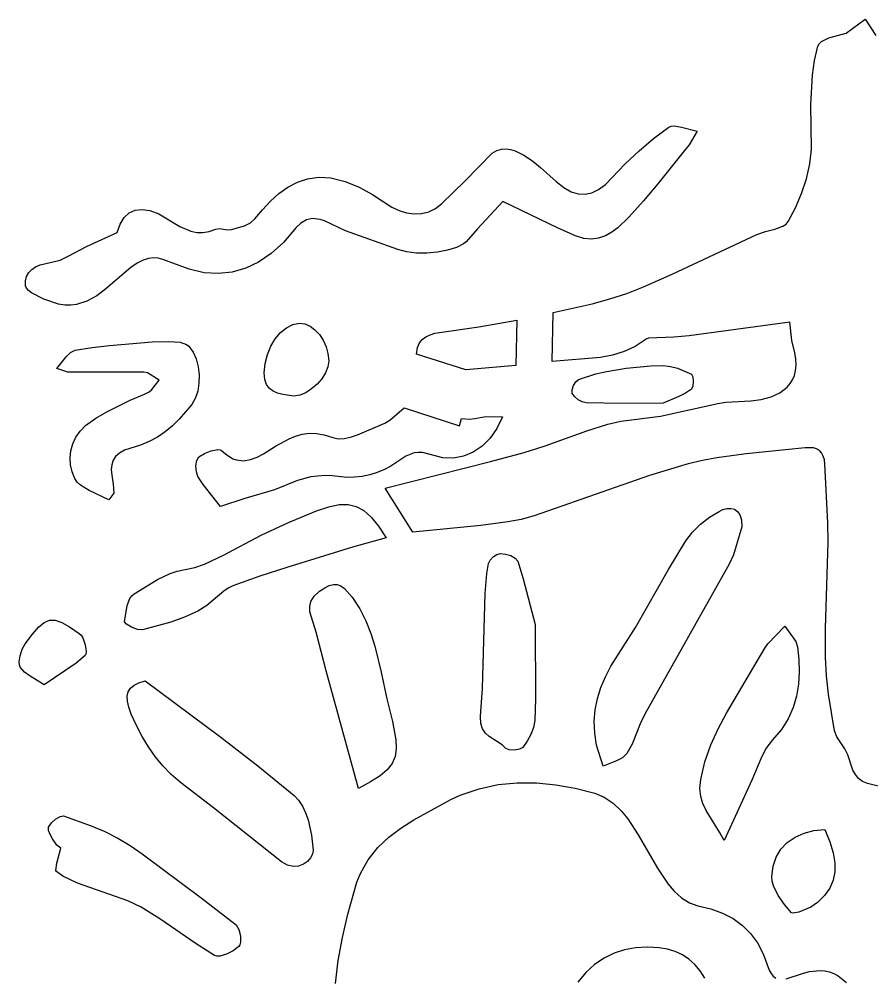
# Model space of a CAD drawing. Header units: centimetres. Extents: x 3.3 to 18.4, y 1.6 to 29.8.
# Drawn here: x 6.823 to 10.651, y 25.502 to 29.807 of the extents above; entities that cross this region are included whole.
import ezdxf

# ---------------------------------------------------------------- set-up
doc = ezdxf.new("R2010")
doc.units = ezdxf.units.CM
doc.layers.add('CUT', color=7, linetype='Continuous')

msp = doc.modelspace()

# ---------------------------------------------------------------- linework, layer by layer
at = {"layer": 'CUT'}
for points in [[(10.679992, 26.363391), (10.631268, 26.37431), (10.609037, 26.38435), (10.59135, 26.398059), (10.577413, 26.414911), (10.566427, 26.434383), (10.543219, 26.503261), (10.530216, 26.531097), (10.493889, 26.583783), (10.483066, 26.61143), (10.456227, 26.776162), (10.447186, 26.859026), (10.442942, 26.941939), (10.443585, 27.070961), (10.455502, 27.458255), (10.454046, 27.545771), (10.440285, 27.80838), (10.438033, 27.828441), (10.433147, 27.845319), (10.42569, 27.859067), (10.41573, 27.869737), (10.403332, 27.877378), (10.388561, 27.882044), (10.352162, 27.882655), (10.087012, 27.855334), (9.955433, 27.837796), (9.890531, 27.825701), (9.826465, 27.810491), (9.652195, 27.758021), (9.135752, 27.576019), (9.077179, 27.560387), (9.017011, 27.549548), (8.895195, 27.533986), (8.59058, 27.502714), (8.466536, 27.700873), (8.939725, 27.820081), (9.090764, 27.861169), (9.185027, 27.891097), (9.371472, 27.958313), (9.465674, 27.988514), (9.523552, 28.001265), (9.701722, 28.024518), (9.959361, 28.081396), (9.995903, 28.086433), (10.107152, 28.092958), (10.154291, 28.099333), (10.198584, 28.111276), (10.238103, 28.129513), (10.270925, 28.154773), (10.284223, 28.170262), (10.295124, 28.187779), (10.303387, 28.207415), (10.308773, 28.22926), (10.311041, 28.253405), (10.309949, 28.279941), (10.305257, 28.308959), (10.291325, 28.363359), (10.282796, 28.445662), (9.831552, 28.385168), (9.761568, 28.379617), (9.648071, 28.375073), (9.637174, 28.370259), (9.589025, 28.337571), (9.538701, 28.314118), (9.486626, 28.298146), (9.433225, 28.2879), (9.215267, 28.269111), (9.220065, 28.48934), (9.395943, 28.528696), (9.474046, 28.550327), (9.550977, 28.575515), (9.626116, 28.604691), (9.754149, 28.661241), (10.134185, 28.84058), (10.173332, 28.853858), (10.214948, 28.864493), (10.251638, 28.877599), (10.265826, 28.886676), (10.27601, 28.898287), (10.308546, 28.958997), (10.335665, 29.023293), (10.357114, 29.089821), (10.372643, 29.157224), (10.379527, 29.222542), (10.377756, 29.423018), (10.385361, 29.555984), (10.393647, 29.621545), (10.408306, 29.685138), (10.414673, 29.696712), (10.4257, 29.706767), (10.457907, 29.722986), (10.536149, 29.744534), (10.621396, 29.806714), (10.669697, 29.734118)], [(8.242746, 25.476918), (8.255462, 25.580332), (8.274531, 25.68379), (8.298654, 25.787571), (8.339235, 25.931521), (8.354163, 25.967939), (8.37118, 26.001453), (8.390146, 26.0323), (8.433363, 26.08695), (8.482689, 26.133802), (8.537001, 26.174766), (8.595176, 26.211754), (8.760632, 26.303415), (8.802826, 26.322348), (8.887711, 26.351554), (8.973197, 26.369967), (9.059213, 26.378493), (9.145685, 26.378034), (9.232542, 26.369495), (9.319711, 26.35378), (9.40712, 26.331793), (9.449096, 26.313819), (9.489008, 26.286206), (9.52507, 26.252329), (9.555497, 26.215561), (9.602704, 26.14408), (9.689262, 25.995384), (9.736094, 25.923577), (9.763155, 25.891415), (9.796151, 25.86219), (9.832663, 25.839311), (9.870272, 25.826188), (9.928122, 25.812171), (9.980711, 25.792971), (10.028007, 25.768331), (10.06998, 25.737995), (10.106596, 25.701708), (10.137823, 25.659213), (10.163631, 25.610254), (10.190495, 25.536599), (10.198535, 25.521617), (10.208235, 25.509794), (10.219723, 25.50129)], [(9.901439, 25.500326), (9.880492, 25.533271), (9.85664, 25.561667), (9.829939, 25.585549), (9.800447, 25.604951), (9.768221, 25.61991), (9.733318, 25.63046), (9.695795, 25.636636), (9.642282, 25.639472), (9.590572, 25.636585), (9.540903, 25.62769), (9.493514, 25.612498), (9.448644, 25.590724), (9.40653, 25.562079), (9.36741, 25.526278), (9.331523, 25.483032)], [(10.266211, 25.497321), (10.34446, 25.523962), (10.370751, 25.530403), (10.418541, 25.535462), (10.440415, 25.533892), (10.461193, 25.529467), (10.481063, 25.522091), (10.500213, 25.511672), (10.537105, 25.481334)]]:
    msp.add_lwpolyline(points, dxfattribs=at)
for points in [[(7.722221, 28.866665), (7.758747, 28.860947), (7.775956, 28.861945), (7.834766, 28.879566), (7.861349, 28.892149), (7.881586, 28.909539), (7.915428, 28.950759), (7.950986, 28.989082), (7.988653, 29.023359), (8.028819, 29.052436), (8.071876, 29.075165), (8.118217, 29.090394), (8.168232, 29.096972), (8.222313, 29.093748), (8.286122, 29.078119), (8.348836, 29.052432), (8.408985, 29.019504), (8.496079, 28.962722), (8.528725, 28.947813), (8.562324, 28.937867), (8.596159, 28.933326), (8.629512, 28.93463), (8.661666, 28.942223), (8.691906, 28.956544), (8.719513, 28.978035), (8.82469, 29.080649), (8.946823, 29.205222), (8.967416, 29.217358), (8.988107, 29.223686), (9.008784, 29.224996), (9.029339, 29.222076), (9.049663, 29.215713), (9.089179, 29.195815), (9.127599, 29.170046), (9.16412, 29.141027), (9.233759, 29.078393), (9.267799, 29.050852), (9.300569, 29.032154), (9.332333, 29.02212), (9.363354, 29.020569), (9.393893, 29.02732), (9.424213, 29.042195), (9.454577, 29.065012), (9.543886, 29.157042), (9.606145, 29.215304), (9.671382, 29.270248), (9.738955, 29.321747), (9.749857, 29.326491), (9.763381, 29.327622), (9.795952, 29.322269), (9.866828, 29.303662), (9.830442, 29.242914), (9.816641, 29.224025), (9.690827, 29.068096), (9.626528, 28.991389), (9.559734, 28.91703), (9.510566, 28.870149), (9.483671, 28.850301), (9.455048, 28.834407), (9.424556, 28.823637), (9.392054, 28.81916), (9.357402, 28.822146), (9.320459, 28.833765), (9.24343, 28.868124), (8.994285, 28.98738), (8.881069, 28.86593), (8.830061, 28.806573), (8.817886, 28.797776), (8.786017, 28.782245), (8.746316, 28.769879), (8.701418, 28.761176), (8.653959, 28.756633), (8.606571, 28.756748), (8.56189, 28.762019), (8.522551, 28.772943), (8.288248, 28.856565), (8.193157, 28.901329), (8.174084, 28.907804), (8.140571, 28.91159), (8.112294, 28.905164), (8.08812, 28.890936), (8.066918, 28.871315), (8.009821, 28.804206), (7.954637, 28.755003), (7.898085, 28.716311), (7.8399, 28.688217), (7.779822, 28.670808), (7.717587, 28.664173), (7.652933, 28.668397), (7.585598, 28.683568), (7.468735, 28.727936), (7.447021, 28.733012), (7.425369, 28.734534), (7.403034, 28.731839), (7.379272, 28.724264), (7.353341, 28.711146), (7.324495, 28.691822), (7.212119, 28.595561), (7.17133, 28.565196), (7.12754, 28.540919), (7.079945, 28.525866), (7.05447, 28.522779), (7.027744, 28.523174), (6.999666, 28.527443), (6.933213, 28.550107), (6.878711, 28.577704), (6.865146, 28.588049), (6.855701, 28.598732), (6.851469, 28.609613), (6.85134, 28.632278), (6.856255, 28.651933), (6.865772, 28.668714), (6.87945, 28.682756), (6.896848, 28.694195), (6.917525, 28.703168), (7.007295, 28.724893), (7.046641, 28.743438), (7.124753, 28.786021), (7.263669, 28.849284), (7.276652, 28.886536), (7.2943, 28.915849), (7.316543, 28.936897), (7.343313, 28.949358), (7.37454, 28.952905), (7.410154, 28.947215), (7.450088, 28.931962), (7.543758, 28.876417), (7.594106, 28.854685), (7.620314, 28.849177), (7.647592, 28.848365), (7.676224, 28.853091), (7.706495, 28.864198)], [(8.611413, 28.333077), (8.619966, 28.352965), (8.632361, 28.368713), (8.64832, 28.380896), (8.667567, 28.390094), (8.689825, 28.396884), (8.886832, 28.425423), (9.056659, 28.455868), (9.05224, 28.252196), (8.827616, 28.232605), (8.607179, 28.302297)], [(8.128937, 28.428372), (8.150928, 28.412107), (8.170725, 28.390679), (8.187581, 28.365049), (8.200745, 28.336178), (8.20947, 28.305028), (8.213007, 28.272559), (8.209443, 28.246096), (8.198581, 28.218932), (8.18179, 28.192369), (8.160438, 28.167711), (8.135896, 28.14626), (8.109531, 28.129319), (8.082713, 28.118189), (8.056812, 28.114174), (8.006056, 28.120791), (7.983304, 28.12685), (7.963217, 28.135874), (7.946485, 28.148713), (7.933793, 28.166217), (7.925829, 28.189235), (7.92328, 28.218616), (7.927192, 28.260605), (7.93735, 28.300859), (7.952896, 28.33823), (7.97297, 28.371566), (7.996714, 28.399719), (8.023267, 28.421536), (8.051772, 28.435869), (8.08137, 28.441567), (8.105501, 28.438513)], [(7.320732, 28.095907), (7.385738, 28.122488), (7.406098, 28.133285), (7.41901, 28.144119), (7.451526, 28.186284), (7.399649, 28.218221), (7.382176, 28.222362), (7.041923, 28.222471), (6.992449, 28.23893), (7.034682, 28.290224), (7.053926, 28.310153), (7.074112, 28.320365), (7.15093, 28.332396), (7.228314, 28.341366), (7.420652, 28.357575), (7.494801, 28.358822), (7.546195, 28.35634), (7.574338, 28.346444), (7.584945, 28.338138), (7.603504, 28.312192), (7.617395, 28.280921), (7.626525, 28.246024), (7.630799, 28.209202), (7.630123, 28.172154), (7.624404, 28.136582), (7.613547, 28.104184), (7.597459, 28.076662), (7.541451, 28.011154), (7.510813, 27.981573), (7.478278, 27.954619), (7.443743, 27.930677), (7.407102, 27.910131), (7.368252, 27.893365), (7.296445, 27.870999), (7.272926, 27.858633), (7.255851, 27.84371), (7.244539, 27.826281), (7.238312, 27.806391), (7.236489, 27.784088), (7.23839, 27.759419), (7.245501, 27.719059), (7.247907, 27.67803), (7.226087, 27.648901), (7.137811, 27.690639), (7.098484, 27.713882), (7.083321, 27.727725), (7.072416, 27.743669), (7.060397, 27.774052), (7.053556, 27.805547), (7.051888, 27.83751), (7.055385, 27.869297), (7.064041, 27.900263), (7.077849, 27.929764), (7.096805, 27.957155), (7.1209, 27.981793), (7.166608, 28.015326), (7.21671, 28.043791)], [(9.548302, 28.239264), (9.658863, 28.250309), (9.714118, 28.25149), (9.746576, 28.247919), (9.779024, 28.239117), (9.841161, 28.21227), (9.847124, 28.200822), (9.849604, 28.179971), (9.848098, 28.158527), (9.842102, 28.145302), (9.813929, 28.127247), (9.783809, 28.111835), (9.714256, 28.082581), (9.528859, 28.08101), (9.367915, 28.083684), (9.350107, 28.088035), (9.331948, 28.098229), (9.316317, 28.112057), (9.306091, 28.127312), (9.305548, 28.142273), (9.311769, 28.161308), (9.322244, 28.178801), (9.334462, 28.189133), (9.412617, 28.214589), (9.45284, 28.223933)], [(7.782282, 27.833407), (7.798563, 27.827601), (7.830372, 27.823939), (7.861155, 27.828932), (7.890881, 27.840249), (7.919521, 27.855556), (7.973429, 27.888814), (8.034698, 27.922205), (8.064263, 27.934643), (8.094115, 27.943372), (8.125004, 27.947738), (8.157679, 27.947087), (8.192891, 27.940767), (8.231388, 27.928124), (8.255473, 27.922873), (8.282286, 27.924093), (8.311179, 27.930464), (8.341504, 27.940663), (8.464194, 27.993295), (8.487502, 28.006145), (8.550839, 28.061809), (8.80052, 27.981229), (8.808101, 28.014041), (8.843316, 28.011059), (8.869166, 28.01365), (8.918437, 28.023377), (8.992337, 28.02108), (8.968083, 27.969182), (8.937626, 27.925174), (8.901902, 27.889464), (8.861844, 27.862459), (8.818387, 27.844564), (8.772467, 27.836188), (8.725016, 27.837736), (8.63443, 27.860503), (8.615203, 27.861505), (8.596626, 27.859389), (8.55929, 27.845335), (8.492164, 27.79952), (8.462808, 27.784035), (8.430938, 27.771145), (8.397409, 27.761048), (8.363075, 27.753946), (8.32879, 27.750037), (8.295408, 27.749521), (8.228487, 27.756849), (8.195029, 27.757951), (8.132151, 27.751519), (8.072193, 27.734919), (7.969725, 27.692752), (7.836006, 27.654895), (7.726611, 27.61899), (7.648629, 27.717082), (7.625871, 27.753103), (7.618712, 27.774921), (7.616725, 27.801156), (7.620114, 27.825451), (7.629084, 27.841451), (7.654467, 27.85694), (7.685608, 27.868912), (7.714211, 27.874346), (7.724968, 27.873668), (7.731978, 27.870223), (7.748986, 27.854426)], [(7.377085, 27.064311), (7.353971, 27.066128), (7.326809, 27.076637), (7.304391, 27.09016), (7.295507, 27.101018), (7.307574, 27.173636), (7.319896, 27.205627), (7.328372, 27.217913), (7.338674, 27.226723), (7.44384, 27.291267), (7.501396, 27.317905), (7.53302, 27.328052), (7.61139, 27.345455), (7.654832, 27.360281), (7.740071, 27.400012), (7.909157, 27.489881), (8.032873, 27.547097), (8.158514, 27.599481), (8.212694, 27.617456), (8.259402, 27.62708), (8.300212, 27.62778), (8.336698, 27.618987), (8.370435, 27.600131), (8.402997, 27.57064), (8.435959, 27.529945), (8.470894, 27.477475), (8.319829, 27.435914), (8.025151, 27.345197), (7.903264, 27.30543), (7.782626, 27.262359), (7.761451, 27.252268), (7.741474, 27.239151), (7.665834, 27.174835), (7.625178, 27.148456), (7.565295, 27.122308), (7.503532, 27.099985)], [(9.444809, 26.452984), (9.415523, 26.546684), (9.40706, 26.601503), (9.40502, 26.654562), (9.409083, 26.706103), (9.418931, 26.756369), (9.434243, 26.8056), (9.4547, 26.854038), (9.479982, 26.901927), (9.589478, 27.076094), (9.738523, 27.336274), (9.81583, 27.464615), (9.845696, 27.503666), (9.882042, 27.538984), (9.922605, 27.570143), (9.965117, 27.596714), (9.982449, 27.604777), (10.000255, 27.609513), (10.017653, 27.610202), (10.033758, 27.606126), (10.047687, 27.596569), (10.058556, 27.580812), (10.065483, 27.558137), (10.067583, 27.527826), (10.029407, 27.401933), (10.010243, 27.359775), (9.631388, 26.686495), (9.610731, 26.642432), (9.574697, 26.551517), (9.551484, 26.509625), (9.531488, 26.490915), (9.504325, 26.477092)], [(8.991251, 26.547879), (8.932981, 26.585939), (8.91595, 26.60119), (8.902758, 26.620325), (8.894989, 26.644903), (8.894228, 26.676486), (8.902846, 26.802777), (8.915518, 27.228273), (8.923044, 27.31837), (8.930049, 27.362809), (8.937332, 27.377862), (8.951222, 27.392581), (8.967907, 27.403741), (8.983576, 27.408113), (9.006248, 27.405309), (9.030275, 27.397902), (9.050403, 27.386973), (9.061376, 27.373603), (9.08595, 27.293219), (9.140146, 27.088229), (9.140915, 26.755244), (9.137722, 26.658448), (9.132168, 26.62669), (9.120123, 26.59508), (9.103604, 26.56481), (9.084626, 26.537073), (9.069699, 26.528628), (9.046354, 26.524767), (9.022934, 26.525929), (9.007783, 26.532556)], [(8.283365, 27.251158), (8.317596, 27.212309), (8.351737, 27.159531), (8.379448, 27.104905), (8.401859, 27.04874), (8.420101, 26.991346), (8.448595, 26.874105), (8.473973, 26.755652), (8.499057, 26.652951), (8.514064, 26.570895), (8.515843, 26.530374), (8.51077, 26.495468), (8.497798, 26.464669), (8.475876, 26.436469), (8.443957, 26.409363), (8.40099, 26.381842), (8.345928, 26.352399), (8.201081, 26.880637), (8.155658, 27.053992), (8.127767, 27.146053), (8.127239, 27.169399), (8.133148, 27.192591), (8.147425, 27.215488), (8.171998, 27.237946), (8.194799, 27.25314), (8.215142, 27.263257), (8.233598, 27.268208), (8.250739, 27.267901), (8.267138, 27.262248)], [(7.049332, 27.077699), (7.092807, 27.048882), (7.101015, 27.040575), (7.108357, 27.028349), (7.119376, 26.997599), (7.123732, 26.967545), (7.122745, 26.95619), (7.119293, 26.949101), (7.078205, 26.914543), (6.934711, 26.81813), (6.872426, 26.856266), (6.846244, 26.875309), (6.827853, 26.897755), (6.824246, 26.908156), (6.82307, 26.920559), (6.82684, 26.948905), (6.836819, 26.977852), (6.850667, 27.002465), (6.882849, 27.045604), (6.910163, 27.077299), (6.93477, 27.097938), (6.95883, 27.107909), (6.984503, 27.1076), (7.013951, 27.097401)], [(10.184814, 27.001759), (10.261163, 27.081003), (10.309203, 27.012626), (10.31708, 26.988733), (10.323087, 26.931731), (10.325025, 26.8758), (10.322071, 26.821083), (10.313403, 26.767722), (10.298198, 26.715862), (10.275634, 26.665644), (10.244889, 26.617213), (10.205139, 26.570712), (10.175554, 26.531602), (10.152473, 26.48609), (10.111983, 26.390015), (9.987821, 26.118984), (9.966818, 26.157106), (9.907267, 26.253599), (9.892744, 26.284486), (9.882973, 26.317075), (9.879206, 26.352771), (9.882696, 26.392976), (9.90158, 26.4729), (9.928219, 26.548494), (9.96099, 26.620669), (9.99827, 26.690334), (10.171335, 26.982781)], [(8.027369, 26.008335), (8.001302, 26.023068), (7.695738, 26.266303), (7.547119, 26.379056), (7.50608, 26.415856), (7.46851, 26.454937), (7.434218, 26.496363), (7.403012, 26.540197), (7.374698, 26.586504), (7.349084, 26.635348), (7.325979, 26.686792), (7.314806, 26.717618), (7.308787, 26.744322), (7.308061, 26.767212), (7.312771, 26.786598), (7.323056, 26.80279), (7.339057, 26.816096), (7.360915, 26.826827), (7.38877, 26.835291), (7.727848, 26.582407), (7.894676, 26.454252), (8.056941, 26.321185), (8.077213, 26.299778), (8.094434, 26.27368), (8.108768, 26.243913), (8.12038, 26.211502), (8.136093, 26.142844), (8.142888, 26.075894), (8.140236, 26.057997), (8.131378, 26.040458), (8.117266, 26.02471), (8.098856, 26.01219), (8.0771, 26.00433), (8.052953, 26.002567)], [(7.265982, 26.129946), (7.321447, 26.096077), (7.374885, 26.05852), (7.640642, 25.862089), (7.797782, 25.739647), (7.809731, 25.719986), (7.816099, 25.691147), (7.816006, 25.662334), (7.813262, 25.650813), (7.808572, 25.642749), (7.784391, 25.623804), (7.753678, 25.608371), (7.723374, 25.600259), (7.710544, 25.60014), (7.700421, 25.603281), (7.617251, 25.655764), (7.454994, 25.767736), (7.37146, 25.819449), (7.311094, 25.848219), (7.084857, 25.928001), (7.019774, 25.959234), (6.990592, 25.979141), (6.987926, 25.984109), (6.992553, 26.016691), (7.01019, 26.085293), (6.992366, 26.098559), (6.972785, 26.126634), (6.961648, 26.146154), (6.954508, 26.164551), (6.954984, 26.179348), (6.967605, 26.197675), (6.986411, 26.214921), (7.006433, 26.226803), (7.022699, 26.229037), (7.14699, 26.185441), (7.207503, 26.159521)], [(10.209989, 25.915581), (10.204198, 25.937), (10.202297, 25.958081), (10.207472, 26.003757), (10.221254, 26.044491), (10.242843, 26.079981), (10.271443, 26.10992), (10.306255, 26.134005), (10.346481, 26.151931), (10.391323, 26.163392), (10.439984, 26.168085), (10.46208, 26.113629), (10.477047, 26.064235), (10.484703, 26.019307), (10.484866, 25.978248), (10.477356, 25.94046), (10.461991, 25.905346), (10.43859, 25.872308), (10.406971, 25.84075), (10.376752, 25.820425), (10.322871, 25.796992), (10.296348, 25.792126), (10.289788, 25.794476), (10.258969, 25.831708), (10.230624, 25.872767)]]:
    msp.add_lwpolyline(points, close=True, dxfattribs=at)

doc.saveas('drawing.dxf')
